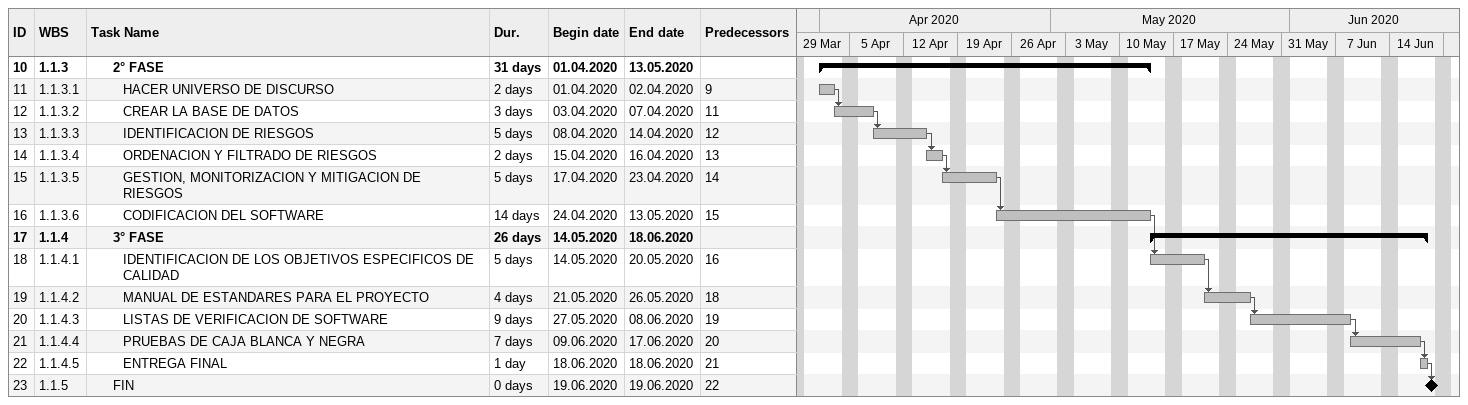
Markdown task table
| ID | WBS | Task | Duration | Start | Finish | Predecessors |
|---|---|---|---|---|---|---|
| 10 | 1.1.3 | **2° FASE** | 31d | 2020-04-01 | 2020-05-13 |  |
| 11 | 1.1.3.1 | HACER UNIVERSO DE DISCURSO | 2d | 2020-04-01 | 2020-04-02 | 9 |
| 12 | 1.1.3.2 | CREAR LA BASE DE DATOS | 3d | 2020-04-03 | 2020-04-07 | 11 |
| 13 | 1.1.3.3 | IDENTIFICACION DE RIESGOS | 5d | 2020-04-08 | 2020-04-14 | 12 |
| 14 | 1.1.3.4 | ORDENACION Y FILTRADO DE RIESGOS | 2d | 2020-04-15 | 2020-04-16 | 13 |
| 15 | 1.1.3.5 | GESTION, MONITORIZACION Y MITIGACION DE RIESGOS | 5d | 2020-04-17 | 2020-04-23 | 14 |
| 16 | 1.1.3.6 | CODIFICACION DEL SOFTWARE | 14d | 2020-04-24 | 2020-05-13 | 15 |
| 17 | 1.1.4 | **3° FASE** | 26d | 2020-05-14 | 2020-06-18 |  |
| 18 | 1.1.4.1 | IDENTIFICACION DE LOS OBJETIVOS ESPECIFICOS DE CALIDAD | 5d | 2020-05-14 | 2020-05-20 | 16 |
| 19 | 1.1.4.2 | MANUAL DE ESTANDARES PARA EL PROYECTO | 4d | 2020-05-21 | 2020-05-26 | 18 |
| 20 | 1.1.4.3 | LISTAS DE VERIFICACION DE SOFTWARE | 9d | 2020-05-27 | 2020-06-08 | 19 |
| 21 | 1.1.4.4 | PRUEBAS DE CAJA BLANCA Y NEGRA | 7d | 2020-06-09 | 2020-06-17 | 20 |
| 22 | 1.1.4.5 | ENTREGA FINAL | 1d | 2020-06-18 | 2020-06-18 | 21 |
| 23 | 1.1.5 | FIN | 0d | 2020-06-19 | 2020-06-19 | 22 |
